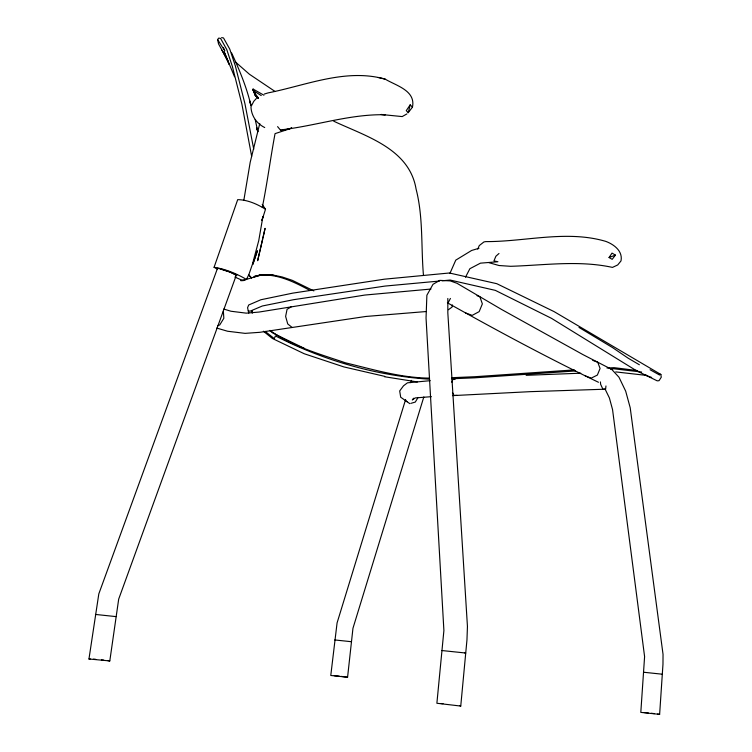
<?xml version="1.0" encoding="UTF-8"?>
<svg xmlns="http://www.w3.org/2000/svg" width="752" height="752" viewBox="0 0 752 752"><rect width="100%" height="100%" fill="white"/><g stroke="black" fill="none" stroke-linecap="round" stroke-linejoin="round"><path stroke-width="1.13" d="M257.635 97.845L255.229 95.504L253.076 89.046L263.924 95.213M412.463 107.141L410.178 104.857L406.268 110.647L408.261 112.65L412.463 107.141C415.894 90.55 396.238 85.756 385.184 79.139C345.958 68.056 306.308 85.324 268.163 92.881L264.347 94.028M605.097 389.122L609.393 397.94L612.551 409.586L644.596 656.609L640.807 712.388L659.626 714.362L662.973 664.232L663.038 654.353L630.204 407.744L625.683 391.162L618.971 377.213L611.761 369.439L583.035 354.653L501.603 309.476L457.009 283.297L450.241 280.891L439.77 280.374L432.992 284.331L426.882 295.226L426.046 318.021L443.896 630.543L436.884 703.261L460.75 706.062L466.964 639.886L467.443 626.425L447.835 312.945L447.816 298.459M257.184 96.604L258.397 98.145L253.518 91.105L253.076 89.046M405.619 399.481L337.075 622.919L330.777 675.475L347.574 677.232L352.961 628.277L423.827 396.943M452.478 395.627L530.245 391.66L605.595 389.188L605.962 385.964M109.801 660.923L118.694 599.109L236.297 275.223L229.802 271.942L222.282 269.395L217.525 268.238L98.813 593.883L88.962 658.996L109.801 660.923L107.837 660.651M452.356 304.936L452.037 307.089L448.408 309.721M243.864 200.117L250.2 162.263L259.76 123.563M262.298 207.402C267.28 182.971 270.476 158.005 275.044 133.64L289.877 128.761L291.644 127.492M262.956 238.017L265.089 228.335L257.635 260.709L262.692 239.108M221.943 50.177L227.706 60.611L218.522 43.879L217.61 39.574L218.719 38.079L220.59 38.427L226.775 49.585L232.349 66.383L241.89 104.124L251.657 156.331M408.261 112.65L410.178 104.857M410.78 382.646L411.476 380.399M262.241 204.431L265.503 209.263L261.959 220.411L262.89 216.755L258.754 240.565L252.409 264.347L248.874 274.527L246.468 279.443L242.736 280.449L260.521 275.213L273.136 275.053L282.226 276.98L292.312 280.346L313.857 290.902M217.384 269.103L214.076 267.298L237.698 199.656C247.361 199.731 257.334 204.121 265.503 209.263M451.755 382.232L452.911 379.44L455.026 379.459M477.764 249.119L479.259 245.594L483.931 241.947L485.773 241.608C525.498 241.777 566.688 229.83 605.792 241.383C613.886 244.362 623.023 251.112 621.002 260.916L617.702 264.958L612.476 267.402C578.984 260.098 544.57 265.24 510.627 266.302L499.055 265.522L489.007 262.702M449.95 273.352L455.768 260.136L471.617 250.472L478.986 248.263M465.488 277.215L469.878 268.708L480.453 263.153L497.909 261.752L493.951 260.878L495.888 256.244L498.99 253.49M448.013 302.99L450.429 298.431M418.037 397.507L415.301 402.057L410.93 403.345M609.054 257.532L612.015 253.095L615.418 255.116L612.175 259.346L609.054 257.532L615.418 255.116M413.572 398.222L412.312 399.942L415.17 397.93L431.366 396.68M263.369 331.209L272.468 338.513L304.24 353.75L343.852 366.91L384.761 376.367M256.413 98.409L253.762 101.332L250.961 106.737C251.253 115.77 256.639 123.638 264.723 127.549M291.203 306.854L287.076 309.307L285.628 316.404L287.734 323.943L292.133 327.458M406.945 113.9L402.198 116.579L381.226 114.483L385.362 114.755C349.887 113.928 315.614 125.988 280.59 129.908M242.548 280.167L240.781 280.656L243.855 280.487M217.638 325.682L219.725 324.967L223.833 318.293L223.353 311.037M253.518 277.065L259.619 275.373M254.956 275.918L256.658 275.542M289.877 128.761L280.872 130.604L277.591 126.618M258.5 275.288C276.943 273.249 294.342 282.066 310.097 290.526M260.521 275.213L264.243 274.865M439.676 281.022L384.968 286.08L293.515 299.7L262.345 305.989L250.031 311.206L248.254 310.849L247.577 307.747L248.677 305.002L260.878 299.747L292.763 293.13L384.375 279.189L449.395 272.995L496.799 283.692L554.008 311.572L660.876 374.487L661.262 377.25L659.015 380.7L657.21 380.841L636.389 370.68L551.498 318.34L495.333 290.366L450.147 280.054L441.997 280.806M430.962 289.05L364.814 295.057L259.017 312.061L246.242 313.152L230.958 311.243L223.748 309.044M88.962 658.996L90.221 658.893M426.328 311.525L365.876 316.46L259.891 332.309L245.077 333.362L227.602 331.247L216.726 328.06M574.378 369.89L474.681 376.733L451.501 377.711M607.014 368.057L614.008 367.662L637.705 370.595M575.524 370.943L474.644 377.824L451.463 378.792M610.502 368.997L613.999 368.8L641.635 372.033M430.219 380.681L407.471 382.815L403.495 385.823L399.688 390.955L400.694 397.216L409.84 403.664M259.196 275.11L261.311 275.025M526.146 375.314L580.741 373.199M457.169 395.392L454.001 395.42L452.46 392.61M605.595 389.188L602.897 389.188L600.613 384.253L600.434 381.922M214.076 267.298C225.431 269.028 236.551 273.606 246.468 279.443M270.222 275.213L265.945 274.997M273.136 275.053L268.868 274.837M429.467 378.115C400.854 377.88 373.067 369.429 345.45 362.821C319.675 353.966 292.312 346.569 270.006 330.382M429.42 379.196C376.009 375.756 323.059 360.217 275.42 335.9L274.311 338.597L265.165 331.397M235.555 275.1L236.908 275.138L230.187 272.13L220.449 269.056M440.963 703.524L443.003 703.656M93.511 659.147L95.711 659.325M442.007 650.546L465.732 653.027L464.745 652.943M644.238 712.548L648.271 712.915M334.292 675.691L339.237 676.161M95.438 614.431L116.109 616.621M334.753 639.952L351.466 641.71M643.599 672.241L662.305 674.206M101.426 659.889L103.738 660.124M615.719 371.902L646.598 375.417L645.235 375.135L651.655 377.457M341.201 676.386L347.574 677.232M651.354 713.272L654.428 713.629M657.539 714.052L659.626 714.362M384.479 376.724L417.388 381.95M221.614 37.6L223.504 37.948L229.755 49.106L235.357 65.932L244.936 103.71L253.744 149.206M385.184 79.139L378.237 77.475M658.667 373.81L660.876 374.487M477.022 295.696L479.879 296.72L482.361 303.893L479.165 311.638L472.181 315.37L465.535 312.926M242.981 280.656L234.878 277.056M592.726 360.368L597.727 362.22L600.077 368.461L597.361 375.069L591.185 378.134L585.197 375.868M333.672 121.157C365.613 136.281 409.323 148.454 416.082 189.081C423.367 217.319 420.97 246.675 423.47 275.458M459.792 705.63L460.75 706.062M598.46 382.27C547.193 357.567 497.034 330.589 447.393 302.783M304.569 348.477L272.835 333.033L270.109 330.814M650.085 369.749L659.636 375.051M639.369 364.767L628.108 358.149L612.617 347.64L578.993 327.43M261.235 95.579L253.903 90.936M274.771 91.274L249.429 74.251L235.32 61.89M405.403 400.496L407.18 401.765M248.809 274.931L251.572 277.986L248.668 274.969M258.143 98.277L255.229 95.504L253.01 89.779M217.61 39.574L224.801 50.845L223.485 47.761M253.057 90.099L255.313 93.69M224.218 53.599L229.153 64.362L224.171 51.813L234.539 76.742M231.616 52.931C239.371 69.898 246.703 87.213 250.905 105.449L249.72 100.937L251.14 105.318M256.752 127.934L257.842 131.722L255.201 119.512M257.428 130.293L256.789 128.094L257.372 130.19M248.254 310.849L248.78 313.105M251.638 310.726L252.146 312.982M251.976 310.595L252.493 312.86M257.325 250.961L252.869 264.225L257.325 250.961"/></g></svg>
